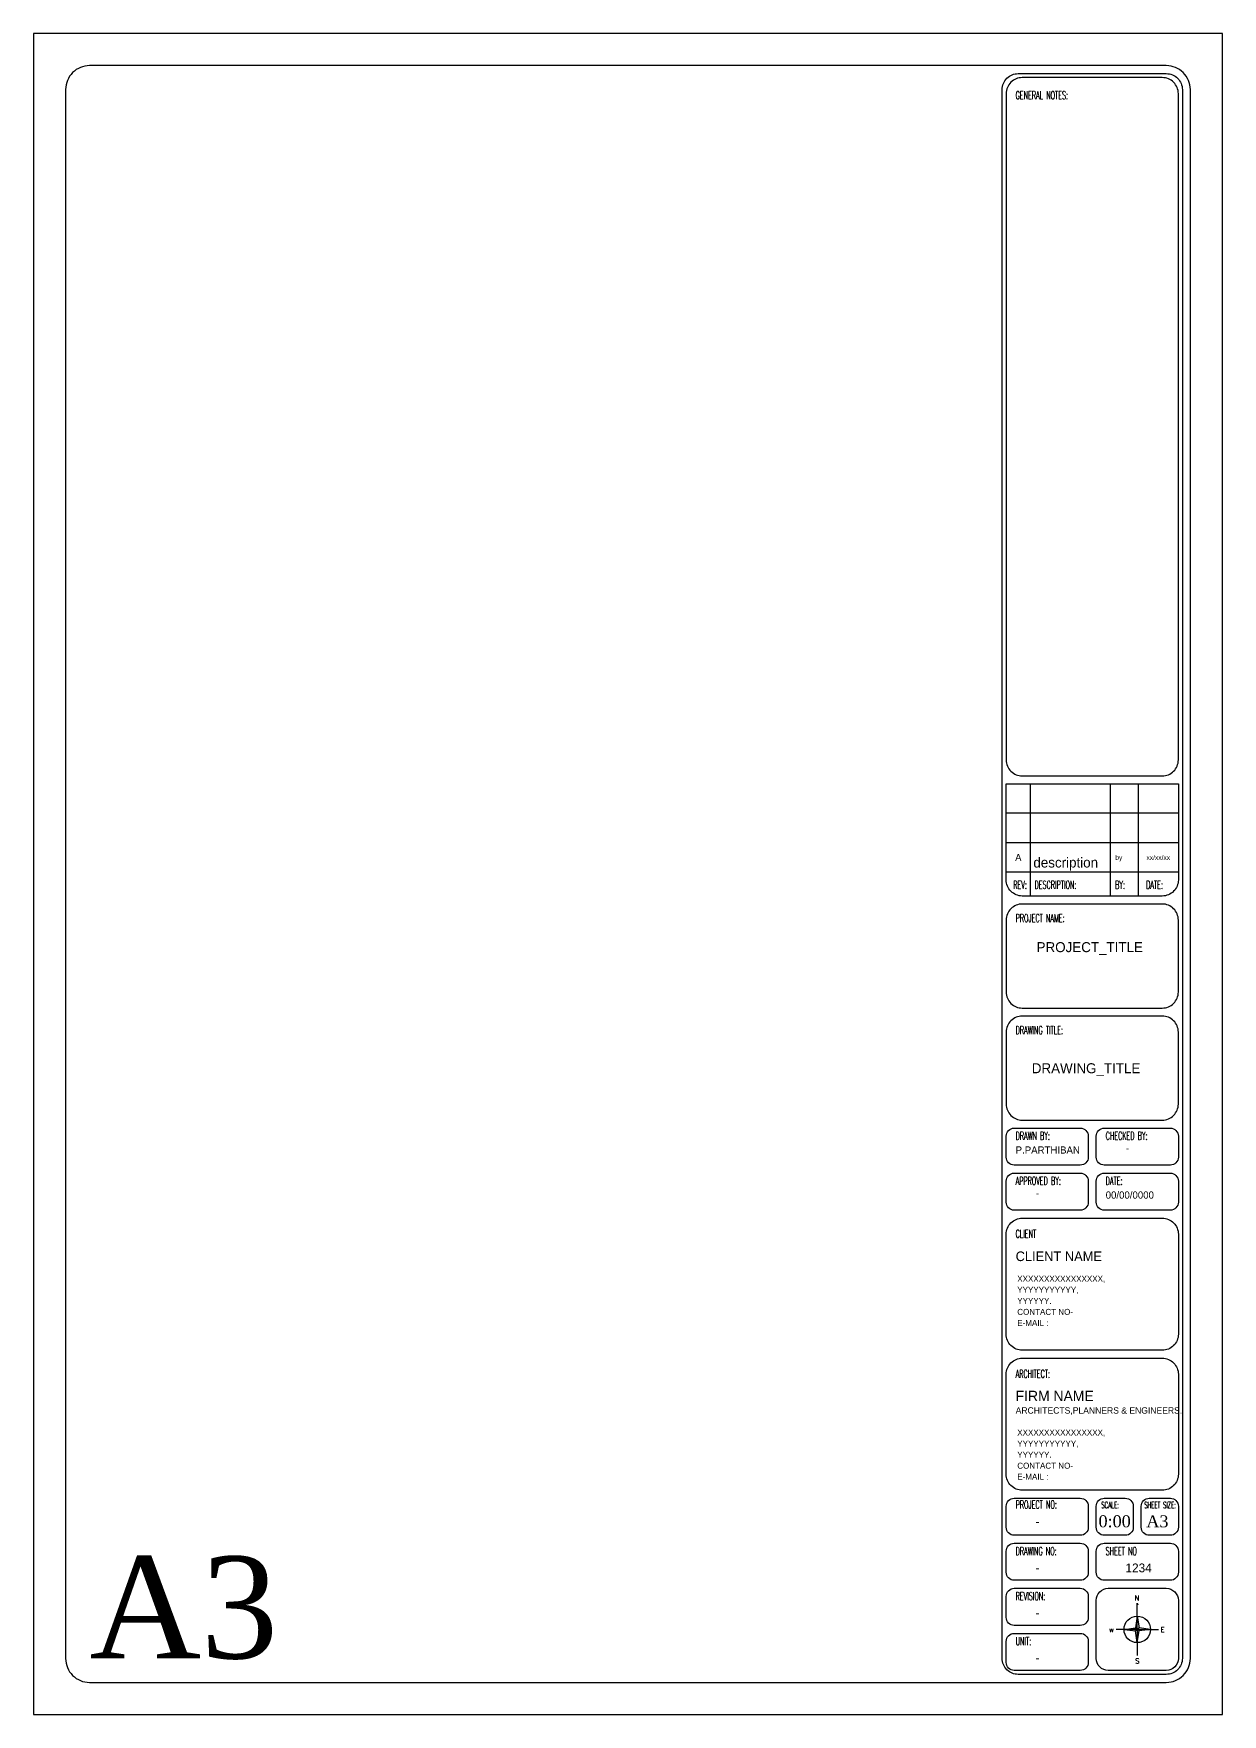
# Model space of a CAD drawing. Header units: millimetres. Extents: x 120 to 8770, y -9 to 2034.
# Drawn here: x 4325.5 to 4622.5, y -8.7 to 411.3 of the extents above; entities that cross this region are included whole.
import ezdxf
from ezdxf.enums import TextEntityAlignment as Align

# ---------------------------------------------------------------- set-up
doc = ezdxf.new("R2018")
doc.units = ezdxf.units.MM
doc.header["$MEASUREMENT"] = 0
for name, color, linetype in [('FENCE', 7, 'Continuous'), ('POWER', 40, 'Continuous'), ('TEXT', 4, 'Continuous')]:
    doc.layers.add(name, color=color, linetype=linetype)
doc.styles.add('romans', font='romans.shx', dxfattribs={"width": 0.5, "height": 8})
doc.styles.add('RT', font='romant.shx')
doc.styles.add('TNR', font='times.ttf')
doc.styles.add('YS TEXT', font='GOTHIC.TTF')

# ---------------------------------------------------------------- blocks, each defined once
blk = doc.blocks.new('A$C6670421E')
at = {"layer": 'FENCE', "linetype": 'Continuous'}
h = blk.add_hatch(color=256, dxfattribs=at)
h.paths.add_polyline_path([(934, 1023), (878, 1068), (878, 652)])
h.paths.add_polyline_path([(1294, 1068), (934, 1114), (878, 1068)])
h.paths.add_polyline_path([(878, 1484), (821, 1114), (878, 1068)])
h.paths.add_polyline_path([(821, 1023), (878, 1068), (462, 1068)])
at = {"layer": 'FENCE'}
for p, q in [((878, 1068), (878, 652)), ((878, 652), (878, 247))]:
    blk.add_line(p, q, dxfattribs=at)
blk.add_circle((878, 1068), 416, dxfattribs=at)
at = {"layer": 'POWER'}
for p, q in [((878, 1890), (860, 1836)), ((878, 1484), (878, 1890)), ((878, 1890), (896, 1836)), ((462, 1068), (215, 1068)), ((462, 1068), (215, 1068)), ((462, 1068), (821, 1114)), ((462, 1068), (821, 1023)), ((878, 1068), (462, 1068)), ((878, 1484), (821, 1114)), ((821, 1114), (878, 1068)), ((821, 1023), (878, 1068)), ((878, 1484), (934, 1114)), ((878, 1068), (878, 1484)), ((934, 1114), (878, 1068)), ((878, 1068), (1294, 1068)), ((934, 1023), (878, 1068)), ((1294, 1068), (934, 1114)), ((1294, 1068), (934, 1023)), ((1294, 1068), (1541, 1068)), ((1294, 1068), (1541, 1068))]:
    blk.add_line(p, q, dxfattribs=at)
at = {"layer": 'TEXT'}
for q in [(821, 1023), (934, 1023)]:
    blk.add_line((878, 652), q, dxfattribs=at)
at = {"layer": 'TEXT', "style": 'RT'}
for s, p in [('N', (797, 1972)), ('w', (-7, 977)), ('E', (1610, 977)), ('S', (809, 0))]:
    blk.add_text(s, height=158, dxfattribs=at).set_placement(p)
blk = doc.blocks.new('A3P1')
for p, q in [((249, 232.5), (249, 204.5)), ((269, 232.5), (269, 204.5)), ((276, 232.5), (276, 204.5)), ((286, 225.17), (243, 225.17)), ((286, 217.83), (243, 217.83)), ((286, 210.5), (243, 210.5))]:
    blk.add_line(p, q)
blk.add_lwpolyline([(0, 420), (0, 0), (297, 0), (297, 420)], close=True)
for points in [[(8, 406), (8, 14, 0.414214), (14, 8), (283, 8, 0.414214), (289, 14), (289, 406, 0.414214), (283, 412), (14, 412, 0.414214)], [(246, 410), (283, 410, -0.414214), (287, 406), (287, 14, -0.414214), (283, 10), (246, 10, -0.414214), (242, 14), (242, 406, -0.414214)], [(247, 234.5), (282, 234.5, 0.414214), (286, 238.5), (286, 405, 0.414214), (282, 409), (247, 409, 0.414214), (243, 405), (243, 238.5, 0.414214)], [(286, 232.5), (286, 208.5, -0.414214), (282, 204.5), (247, 204.5, -0.414214), (243, 208.5), (243, 232.5)], [(247, 176.5), (282, 176.5, 0.414214), (286, 180.5), (286, 198.5, 0.414214), (282, 202.5), (247, 202.5, 0.414214), (243, 198.5), (243, 180.5, 0.414214)], [(247, 148.5), (282, 148.5, 0.414214), (286, 152.5), (286, 170.5, 0.414214), (282, 174.5), (247, 174.5, 0.414214), (243, 170.5), (243, 152.5, 0.414214)], [(261.5, 137.25), (245, 137.25, -0.414214), (243, 139.25), (243, 144.5, -0.414214), (245, 146.5), (261.5, 146.5, -0.414214), (263.5, 144.5), (263.5, 139.25, -0.414214)], [(284, 137.25), (267.5, 137.25, -0.414214), (265.5, 139.25), (265.5, 144.5, -0.414214), (267.5, 146.5), (284, 146.5, -0.414214), (286, 144.5), (286, 139.25, -0.414214)], [(261.5, 126), (245, 126, -0.414214), (243, 128), (243, 133.25, -0.414214), (245, 135.25), (261.5, 135.25, -0.414214), (263.5, 133.25), (263.5, 128, -0.414214)], [(284, 126), (267.5, 126, -0.414214), (265.5, 128), (265.5, 133.25, -0.414214), (267.5, 135.25), (284, 135.25, -0.414214), (286, 133.25), (286, 128, -0.414214)], [(247, 124), (282, 124, -0.414214), (286, 120), (286, 95, -0.414214), (282, 91), (247, 91, -0.414214), (243, 95), (243, 120, -0.414214)], [(247, 89), (282, 89, -0.414214), (286, 85), (286, 60, -0.414214), (282, 56), (247, 56, -0.414214), (243, 60), (243, 85, -0.414214)], [(261.5, 44.75), (245, 44.75, -0.414214), (243, 46.75), (243, 52, -0.414214), (245, 54), (261.5, 54, -0.414214), (263.5, 52), (263.5, 46.75, -0.414214)], [(267.5, 54), (272.75, 54, -0.414214), (274.75, 52), (274.75, 46.75, -0.414214), (272.75, 44.75), (267.5, 44.75, -0.414214), (265.5, 46.75), (265.5, 52, -0.414214)], [(278.75, 54), (284, 54, -0.414214), (286, 52), (286, 46.75, -0.414214), (284, 44.75), (278.75, 44.75, -0.414214), (276.75, 46.75), (276.75, 52, -0.414214)], [(261.5, 33.5), (245, 33.5, -0.414214), (243, 35.5), (243, 40.75, -0.414214), (245, 42.75), (261.5, 42.75, -0.414214), (263.5, 40.75), (263.5, 35.5, -0.414214)], [(284, 33.5), (267.5, 33.5, -0.414214), (265.5, 35.5), (265.5, 40.75, -0.414214), (267.5, 42.75), (284, 42.75, -0.414214), (286, 40.75), (286, 35.5, -0.414214)], [(261.5, 22.25), (245, 22.25, -0.414214), (243, 24.25), (243, 29.5, -0.414214), (245, 31.5), (261.5, 31.5, -0.414214), (263.5, 29.5), (263.5, 24.25, -0.414214)], [(268.5, 31.5), (283, 31.5, -0.414214), (286, 28.5), (286, 14, -0.414214), (283, 11), (268.5, 11, -0.414214), (265.5, 14), (265.5, 28.5, -0.414214)], [(261.5, 11), (245, 11, -0.414214), (243, 13), (243, 18.25, -0.414214), (245, 20.25), (261.5, 20.25, -0.414214), (263.5, 18.25), (263.5, 13, -0.414214)]]:
    blk.add_lwpolyline(points, format="xyb", close=True)
at = {"xscale": 0.007961704189749293, "yscale": 0.007961704189749293, "zscale": 0.007961704189749293}
blk.add_blockref('A$C6670421E', (268.76, 12.74), dxfattribs=at)
at = {"style": 'romans', "width": 0.5}
for s, height, p in [('GENERAL NOTES:', 2, (245.35, 403.59)), ('REV:', 2, (244.75, 206.31)), ('DESCRIPTION:', 2, (250.08, 206.31)), ('BY:', 2, (270.22, 206.31)), ('DATE:', 2, (277.96, 206.31)), ('PROJECT NAME:', 2, (245.35, 198)), ('DRAWING TITLE:', 2, (245.35, 170)), ('DRAWN BY:', 2, (245.35, 143.58)), ('CHECKED BY:', 2, (267.85, 143.58)), ('APPROVED BY:', 2, (245.35, 132.33)), ('DATE:', 2, (267.85, 132.33)), ('CLIENT', 2, (245.35, 119.11)), ('ARCHITECT:', 2, (245.35, 84.11)), ('PROJECT NO:', 2, (245.35, 51.42)), ('SCALE:', 1.6, (266.75, 51.5)), ('SHEET SIZE:', 1.6, (277.48, 51.5)), ('DRAWING NO:', 2, (245.35, 39.81)), ('SHEET NO', 2, (267.85, 39.81)), ('REVISION:', 2, (245.35, 28.56)), ('UNIT:', 2, (245.35, 17.31))]:
    blk.add_text(s, height=height, dxfattribs=at).set_placement(p)
for s, height, style, p in [('P.PARTHIBAN', 1.8, 'YS TEXT', (245.35, 140.13)), ('-', 1.8, 'YS TEXT', (272.93, 140.6)), ('00/00/0000', 1.8, 'YS TEXT', (267.85, 128.88)), ('-', 1.8, 'YS TEXT', (250.43, 129.35)), ('CLIENT NAME', 2.4, 'YS TEXT', (245.35, 113.27)), ('XXXXXXXXXXXXXXXX,', 1.5, 'YS TEXT', (245.76, 108.11)), ('YYYYYYYYYYY,', 1.5, 'YS TEXT', (245.76, 105.35)), ('YYYYYY.', 1.5, 'YS TEXT', (245.76, 102.59)), ('CONTACT NO-', 1.5, 'YS TEXT', (245.76, 99.83)), ('E-MAIL : ', 1.5, 'YS TEXT', (245.76, 97.06)), ('FIRM NAME', 2.6, 'YS TEXT', (245.35, 78.27)), ('ARCHITECTS,PLANNERS & ENGINEERS.', 1.6, 'YS TEXT', (245.35, 75.15)), ('XXXXXXXXXXXXXXXX,', 1.5, 'YS TEXT', (245.76, 69.68)), ('YYYYYYYYYYY,', 1.5, 'YS TEXT', (245.76, 66.92)), ('YYYYYY.', 1.5, 'YS TEXT', (245.76, 64.15)), ('CONTACT NO-', 1.5, 'YS TEXT', (245.76, 61.39)), ('E-MAIL : ', 1.5, 'YS TEXT', (245.76, 58.63)), ('-', 2.2, 'YS TEXT', (250.3, 47.1)), ('0:00', 3, 'TNR', (266.06, 46.75)), ('A3', 3, 'TNR', (278, 46.75)), ('A3', 25.5, 'TNR', (14, 14)), ('-', 2.2, 'YS TEXT', (250.3, 35.5)), ('1234', 2.2, 'YS TEXT', (272.8, 35.5)), ('-', 2.2, 'YS TEXT', (250.3, 24.25)), ('-', 2.2, 'YS TEXT', (250.3, 13))]:
    blk.add_text(s, height=height, dxfattribs=dict(style=style)).set_placement(p)
at = {"char_height": 2.5, "attachment_point": 1}
for s, insert in [('PROJECT_TITLE', (250.59, 192.97)), ('DRAWING_TITLE', (249.39, 162.71))]:
    blk.add_mtext_dynamic_manual_height_columns(s, width=34.9624, gutter_width=1, heights=[0], dxfattribs=dict(at, insert=insert))
at = {"style": 'YS TEXT'}
for tag, height, p in [('rev', 1.8, (246.01, 214.12)), ('by', 1.2, (271.13, 214.12)), ('00/00/0000', 1.2, (280.99, 214.12))]:
    blk.add_attdef(tag, text='', height=height, dxfattribs=at).set_placement(p, align=Align.MIDDLE_CENTER)
at = {"lineweight": 30, "flags": 104}
blk.add_attdef('description', text='', height=1.65, dxfattribs=at).set_placement((249.77, 214.12), align=Align.MIDDLE_LEFT)

msp = doc.modelspace()

# ---------------------------------------------------------------- block references
ref = msp.add_blockref('A3P1', (4325.52, -8.66), dxfattribs=dict(xscale=0.999997416197115, yscale=0.999997416197115, zscale=0.999997416197115))
ref.add_attrib('00/00/0000', 'xx/xx/xx', dxfattribs={"height": 1.2, "style": 'YS TEXT'}).set_placement((4606.51, 205.46), align=Align.MIDDLE_CENTER)
ref.add_attrib('by', 'by', dxfattribs={"height": 1.2, "style": 'YS TEXT'}).set_placement((4596.65, 205.46), align=Align.MIDDLE_CENTER)
lines = msp.add_mtext('description', dxfattribs={"insert": (4575.3, 205.46), "char_height": 2.5, "attachment_point": 1})
ref.add_attrib('description', '', (4575.3, 205.46), dxfattribs={"flags": 104}).embed_mtext(lines)
ref.add_attrib('rev', 'A', dxfattribs={"height": 1.8, "style": 'YS TEXT'}).set_placement((4571.54, 205.46), align=Align.MIDDLE_CENTER)

doc.saveas('drawing.dxf')
